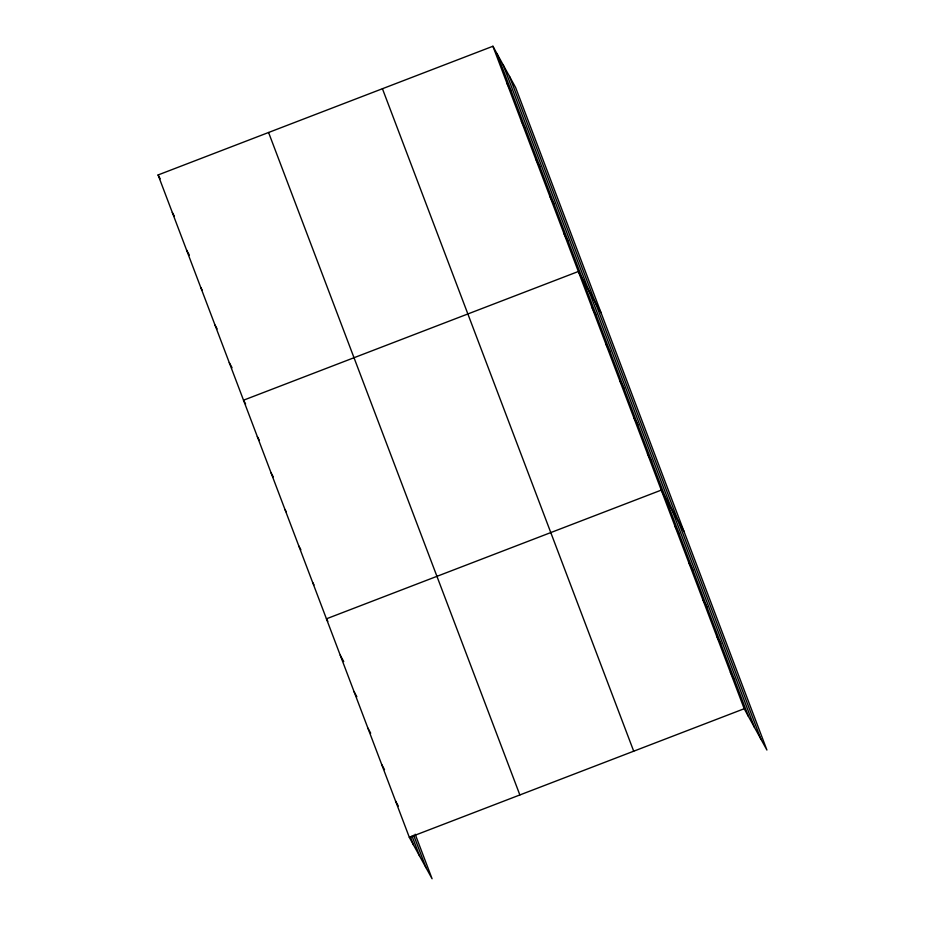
<?xml version="1.0" encoding="UTF-8"?>
<svg xmlns="http://www.w3.org/2000/svg" width="925" height="925" viewBox="0 0 925 925"><rect width="100%" height="100%" fill="white"/><g stroke="black" fill="none" stroke-linecap="round" stroke-linejoin="round"><path stroke-width="1.39" d="M415.186 834.223L432.079 878.75L409.359 837.426L158.083 174.964L492.921 46.25L515.641 87.574L766.918 750.036L744.209 708.723L492.921 46.25M409.359 837.426L744.209 708.723M507.166 83.793L511.34 91.378M521.399 121.325L525.573 128.922M535.644 158.869L539.818 166.454M549.878 196.412L554.052 203.997M564.123 233.956L568.297 241.541M601.077 312.812L578.356 271.488L243.518 400.201L245.599 403.994M592.185 307.933L596.347 315.517M606.002 344.366L610.176 351.951M619.819 380.799L623.993 388.384M633.648 417.233L637.811 424.818M647.465 453.666L651.639 461.263M684.003 531.424L661.282 490.111L326.433 618.813L327.832 621.346M675.1 526.545L679.274 534.13M688.928 562.978L693.091 570.563M702.746 599.412L706.92 606.997M716.563 635.857L720.737 643.442M730.392 672.29L734.554 679.875M158.083 174.964L160.164 178.756M172.316 212.496L174.397 216.288M186.561 250.039L189.336 255.092M200.794 287.582L202.182 290.103M215.039 325.114L217.121 328.907M229.273 362.658L232.059 367.722M257.335 436.635L259.416 440.427M271.152 473.068L273.245 476.861M284.981 509.502L286.368 512.034M298.798 545.947L300.879 549.739M312.615 582.38L314.003 584.912M340.261 655.247L343.73 661.572M354.078 691.692L356.853 696.745M367.896 728.125L370.682 733.178M381.724 764.559L384.499 769.612M395.542 800.992L398.317 806.057M509.525 76.44L760.801 738.913M503.212 64.97L754.499 727.443M497.095 53.835L748.383 716.308M382.43 88.719L633.706 751.192M268.574 132.483L519.862 794.957M413.672 835.229L425.951 867.615M411.972 835.911L419.649 856.145M410.457 836.917L413.533 845.022"/></g></svg>
